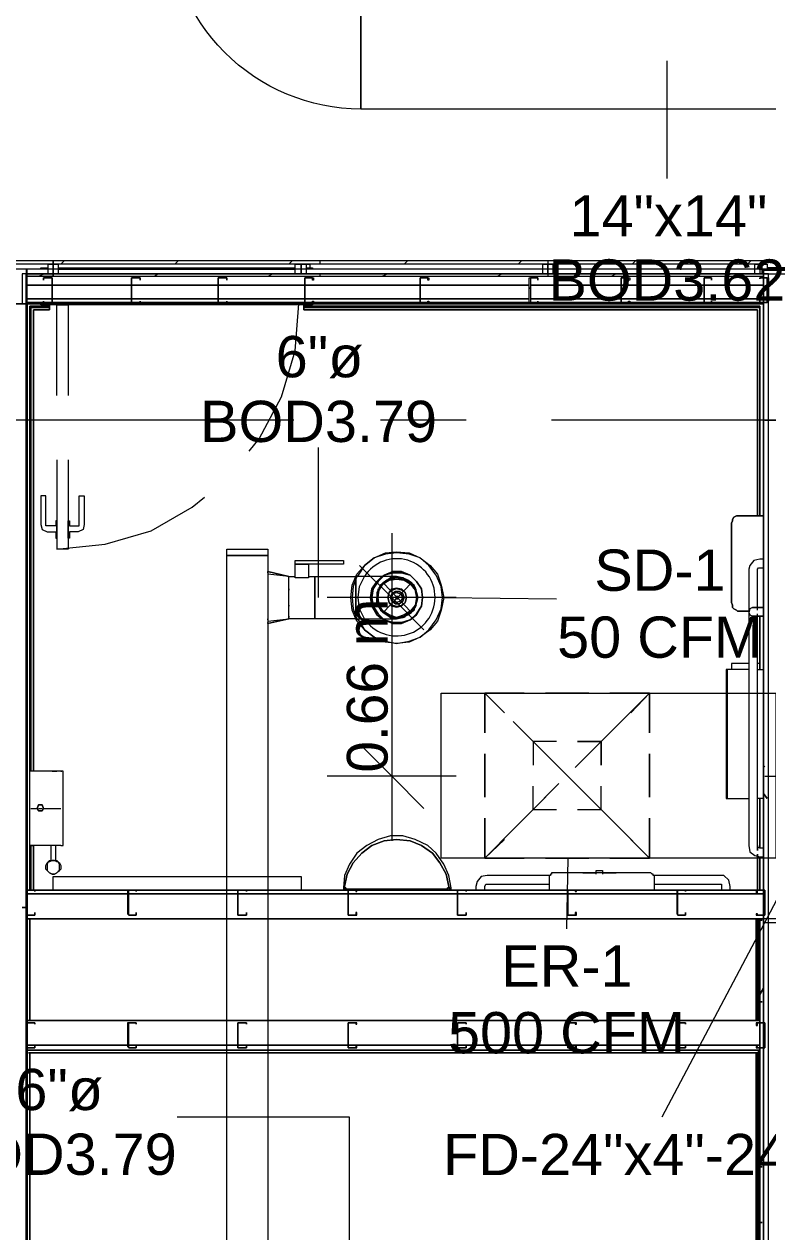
# Model space of a CAD drawing. Header units: metres. Extents: x 39 to 278, y -7 to 151.
# Drawn here: x 100.828 to 103.578, y 31.516 to 35.981 of the extents above; entities that cross this region are included whole.
import ezdxf

# ---------------------------------------------------------------- set-up
doc = ezdxf.new("R2010")
doc.units = ezdxf.units.M
doc.layers.add('HVAC - Ductos', color=5, linetype='Continuous', lineweight=50)
doc.layers.add('PDF_Geometry', color=7, linetype='Continuous', true_color=0xaaaaaa)
doc.layers.add('PDF_Solid Fills', color=7, linetype='Continuous', true_color=0xffffff)
doc.layers.add('PDF_Text', color=7, linetype='Continuous')
doc.styles.add('PDF Helvetica', font='')
doc.styles.get('PDF Helvetica').set_extended_font_data('Helvetica')

msp = doc.modelspace()

# ---------------------------------------------------------------- hatches: boundary and pattern name
at = {"layer": 'PDF_Solid Fills', "lineweight": 0, "transparency": 33554559}
h = msp.add_hatch(color=256, dxfattribs=at)
h.paths.add_polyline_path([(100.028, 35.0479), (100.028, 35.0571), (99.7622, 35.0571), (99.7622, 35.0479)])
h.paths.add_polyline_path([(100.8393, 35.0571), (100.8393, 35.0479), (100.9356, 35.0479), (100.9356, 35.0571)])

# ---------------------------------------------------------------- linework, layer by layer
at = {"layer": 'HVAC - Ductos', "lineweight": 0}
msp.add_lwpolyline([(101.3618, 36.3816), (101.7147, 36.3816, 0.401871), (102.0722, 36.0242), (102.0722, 35.6666, -0.414737)], format="xyb", close=True, dxfattribs=at)
for points in [[(102.0722, 36.0242), (104.6253, 36.0242), (104.6253, 35.6666), (102.0722, 35.6666)], [(101.7285, 34.0166), (101.5772, 34.0166), (101.5772, 34.0396), (101.7285, 34.0396)], [(101.9026, 33.9387), (102.0539, 33.9387), (102.0585, 33.9479), (102.086, 33.98), (102.1226, 34.0075), (102.1639, 34.0258), (102.2052, 34.0304), (102.2512, 34.0258), (102.2924, 34.0075), (102.3288, 33.98), (102.3565, 33.9479), (102.37, 33.9066), (102.3794, 33.8608), (102.37, 33.815), (102.3565, 33.7737), (102.3288, 33.7416), (102.2924, 33.7141), (102.2512, 33.6958), (102.2052, 33.6912), (102.1639, 33.6958), (102.1226, 33.7141), (102.086, 33.7416), (102.0585, 33.7737), (102.0539, 33.7829), (101.9026, 33.7829), (101.9026, 33.7874), (101.9026, 33.7966), (101.9026, 33.8058), (101.9026, 33.8241), (101.9026, 33.8425), (101.9026, 33.8608), (101.9026, 33.8792), (101.9026, 33.8974), (101.9026, 33.9158), (101.9026, 33.925), (101.9026, 33.9342)], [(101.5772, 27.6183), (101.5772, 34.0166), (101.7285, 34.0166), (101.7285, 27.6183)], [(102.0081, 33.9983), (102.0081, 33.9846), (101.8294, 33.9846), (101.8294, 33.9983)], [(102.1135, 33.8929), (102.1318, 33.9204), (102.1501, 33.9387), (102.1318, 33.9204), (102.1135, 33.8929), (102.1089, 33.8608), (102.1135, 33.8287), (102.1089, 33.8608)], [(102.1181, 33.8929), (102.1135, 33.8608), (102.1181, 33.8287), (102.1364, 33.8012), (102.1547, 33.7829), (102.1364, 33.8012), (102.1181, 33.8287), (102.1135, 33.8608), (102.1181, 33.8929), (102.1364, 33.9204), (102.1547, 33.9387), (102.1364, 33.9204)], [(102.141, 33.8883), (102.1547, 33.9112), (102.1776, 33.925), (102.2052, 33.9296), (102.233, 33.925), (102.2553, 33.9112), (102.2742, 33.8883), (102.2782, 33.8608), (102.2742, 33.8333), (102.2553, 33.8104), (102.233, 33.7966), (102.2052, 33.7874), (102.1776, 33.7966), (102.1547, 33.8104), (102.141, 33.8333), (102.1364, 33.8608)], [(102.3011, 33.8608), (102.2971, 33.8287), (102.2782, 33.7966), (102.2553, 33.7783), (102.2235, 33.7646), (102.1914, 33.7646), (102.1593, 33.7783), (102.1501, 33.7829), (102.1593, 33.7783), (102.1914, 33.7646), (102.2235, 33.7646), (102.2553, 33.7783), (102.2782, 33.7966), (102.2971, 33.8287), (102.3011, 33.8608), (102.2971, 33.8929), (102.2782, 33.9204), (102.2553, 33.9433), (102.2235, 33.9571), (102.1914, 33.9571), (102.1593, 33.9433), (102.1501, 33.9387), (102.1593, 33.9433), (102.1914, 33.9571), (102.2235, 33.9571), (102.2553, 33.9433), (102.2782, 33.9204), (102.2971, 33.8929)], [(102.3011, 33.8608), (102.2971, 33.8929), (102.2782, 33.9204), (102.2553, 33.9433), (102.2235, 33.9525), (102.1914, 33.9525), (102.1593, 33.9433), (102.1547, 33.9387), (102.1593, 33.9433), (102.1914, 33.9525), (102.2235, 33.9525), (102.2553, 33.9433), (102.2782, 33.9204), (102.2971, 33.8929), (102.3011, 33.8608), (102.2971, 33.8287), (102.2782, 33.8012), (102.2553, 33.7783), (102.2235, 33.7691), (102.1914, 33.7691), (102.1593, 33.7783), (102.1547, 33.7829), (102.1593, 33.7783), (102.1914, 33.7691), (102.2235, 33.7691), (102.2553, 33.7783), (102.2782, 33.8012), (102.2971, 33.8287)], [(102.26, 33.8104), (102.2742, 33.8241), (102.2782, 33.8425), (102.2829, 33.8608), (102.2782, 33.8792), (102.2742, 33.8974), (102.26, 33.9158), (102.2465, 33.925), (102.2281, 33.9342), (102.2052, 33.9387), (102.2006, 33.9342), (102.2052, 33.9387), (102.2281, 33.9342), (102.2465, 33.925), (102.26, 33.9158), (102.2742, 33.8974), (102.2782, 33.8792), (102.2829, 33.8608), (102.2782, 33.8425), (102.2742, 33.8241)], [(101.8064, 33.8883), (101.8064, 33.8929)], [(102.1318, 33.8425), (102.1318, 33.8608), (102.1364, 33.8792), (102.141, 33.8974), (102.1318, 33.8792), (102.1318, 33.8608), (102.1364, 33.8425), (102.141, 33.8241)], [(102.1776, 33.8792), (102.1731, 33.8608), (102.1776, 33.8792), (102.1868, 33.8929), (102.2052, 33.8974), (102.2235, 33.8929), (102.237, 33.8792), (102.2418, 33.8608), (102.237, 33.8792), (102.2235, 33.8883), (102.2052, 33.8929), (102.1914, 33.8883)], [(102.1868, 33.8746), (102.1822, 33.8608), (102.1868, 33.8746), (102.2006, 33.8837), (102.2143, 33.8837), (102.2281, 33.8746), (102.233, 33.8608), (102.2281, 33.8746), (102.2143, 33.8837), (102.2006, 33.8837)], [(102.237, 33.8425), (102.2418, 33.8608), (102.237, 33.8425), (102.2235, 33.8287), (102.2052, 33.8241), (102.1868, 33.8287), (102.1776, 33.8425), (102.1731, 33.8608), (102.1776, 33.8425), (102.1914, 33.8333), (102.2052, 33.8287), (102.2235, 33.8333)], [(102.2281, 33.8471), (102.233, 33.8608), (102.2281, 33.8471), (102.2143, 33.8379), (102.2006, 33.8379), (102.1868, 33.8471), (102.1822, 33.8608), (102.1868, 33.8471), (102.2006, 33.8379), (102.2143, 33.8379)], [(102.1914, 33.8746), (102.2052, 33.8792), (102.2189, 33.8746), (102.2281, 33.8608), (102.2189, 33.8471), (102.2052, 33.8425), (102.1914, 33.8471), (102.1868, 33.8608)], [(102.2052, 33.8654), (102.2006, 33.8608), (102.2052, 33.8654), (102.2098, 33.8654), (102.2143, 33.8608), (102.2098, 33.8562), (102.2052, 33.8562), (102.2006, 33.8608), (102.2052, 33.8562), (102.2098, 33.8562), (102.2098, 33.8608), (102.2098, 33.8654)], [(101.8064, 33.8287), (101.8064, 33.8333)], [(102.1318, 33.7966), (102.1135, 33.8287), (102.1318, 33.7966), (102.1501, 33.7829)], [(101.7285, 33.7691), (101.7285, 33.7646)], [(101.8064, 33.7874), (101.8064, 33.792)], [(103.6077, 32.8983), (102.37, 32.8983), (102.37, 33.5079), (103.6077, 33.5079)], [(102.9153, 33.5079), (102.7553, 33.5079)], [(103.14, 33.3612), (103.14, 33.5079)], [(102.5306, 33.2833), (102.5306, 33.1229)], [(103.14, 33.1229), (103.14, 33.2833)], [(102.7553, 32.8983), (102.9153, 32.8983)]]:
    msp.add_lwpolyline(points, close=True, dxfattribs=at)
for points in [[(103.2041, 35.8454), (103.2041, 35.41)], [(103.5665, 34.5162), (103.8047, 34.5162), (104.0429, 34.5162)], [(101.9164, 33.8608), (101.9164, 34.4154)], [(102.1868, 34.0992), (102.1868, 32.9624)], [(102.0585, 33.7829), (102.0631, 33.7783), (102.086, 33.7416), (102.1226, 33.7141), (102.1639, 33.7004), (102.2052, 33.6912), (102.2512, 33.7004), (102.2924, 33.7141), (102.3241, 33.7416), (102.3518, 33.7783), (102.37, 33.8196), (102.3747, 33.8608), (102.37, 33.902), (102.3518, 33.9433), (102.3241, 33.98), (102.2924, 34.0075), (102.2512, 34.0212), (102.2052, 34.0258), (102.1639, 34.0212), (102.1226, 34.0075), (102.086, 33.98), (102.0631, 33.9433), (102.0585, 33.9387)], [(101.8064, 33.9387), (101.7285, 33.9571), (101.7285, 33.9525), (101.7285, 33.9571), (101.8064, 33.9387), (101.8294, 33.9387), (101.8294, 33.9846), (101.8339, 33.9846), (101.8431, 33.9846), (101.8476, 33.9846), (101.8522, 33.9846), (101.8614, 33.9846), (101.866, 33.9846), (101.8705, 33.9846), (101.8751, 33.9846), (101.8797, 33.9846), (101.8797, 33.9387), (101.9026, 33.9387), (101.9026, 33.9342), (101.9026, 33.925), (101.9026, 33.9158), (101.9026, 33.8974), (101.9026, 33.8792), (101.9026, 33.8608), (101.9026, 33.8425), (101.9026, 33.8241), (101.9026, 33.8058), (101.9026, 33.7966), (101.9026, 33.7874), (101.9026, 33.7829), (101.8064, 33.7829), (101.8064, 33.7874), (101.8064, 33.792), (101.8064, 33.7966), (101.8064, 33.8058), (101.8064, 33.8241), (101.8064, 33.8425), (101.8064, 33.8608), (101.8064, 33.8792), (101.8064, 33.8974), (101.8064, 33.9158), (101.8064, 33.925), (101.8064, 33.9296), (101.8064, 33.9342), (101.8064, 33.9387), (101.7285, 33.9479), (101.7285, 33.9433), (101.7285, 33.9342), (101.7285, 33.9158), (101.7285, 33.9066), (101.7285, 33.902), (101.7285, 33.8929), (101.7285, 33.8792)], [(102.3059, 33.7416), (102.1868, 33.8608), (102.0676, 33.98)], [(101.8797, 33.9387), (101.8797, 33.9342), (101.8751, 33.9342), (101.866, 33.9342), (101.8568, 33.9342), (101.8476, 33.9342), (101.8431, 33.9342), (101.8339, 33.9342), (101.8294, 33.9342), (101.8294, 33.9387)], [(102.0539, 33.7829), (102.0402, 33.815), (102.0356, 33.8608), (102.0402, 33.9066), (102.0539, 33.9387)], [(102.0585, 33.9387), (102.0447, 33.902), (102.0402, 33.8608), (102.0447, 33.8196), (102.0585, 33.7829)], [(102.2052, 33.9387), (102.2006, 33.9387), (102.1822, 33.9387), (102.1501, 33.9387), (102.1135, 33.9387), (102.0722, 33.9387), (102.0539, 33.9387), (102.0539, 33.9342), (102.0539, 33.925), (102.0539, 33.9158), (102.0539, 33.8974), (102.0539, 33.8792), (102.0539, 33.8608), (102.0539, 33.8425), (102.0539, 33.8241), (102.0539, 33.8058), (102.0539, 33.7966), (102.0539, 33.7874), (102.0539, 33.7829), (102.0952, 33.7829), (102.1364, 33.7829), (102.1685, 33.7829), (102.1914, 33.7829), (102.2052, 33.7829), (102.2006, 33.7874), (102.2052, 33.7829), (102.2281, 33.7874), (102.2465, 33.7966), (102.26, 33.8058), (102.2465, 33.7966), (102.2281, 33.7874), (102.2052, 33.7829)], [(102.0539, 33.7829), (102.0539, 33.7874), (102.0539, 33.7966), (102.0539, 33.8058), (102.0539, 33.8241), (102.0539, 33.8425), (102.0539, 33.8608), (102.0539, 33.8792), (102.0539, 33.8974), (102.0539, 33.9158), (102.0539, 33.925), (102.0539, 33.9342), (102.0539, 33.9387)], [(102.086, 33.7829), (102.0676, 33.8196), (102.0631, 33.8608), (102.0676, 33.902), (102.086, 33.9387)], [(102.2006, 33.9342), (102.1868, 33.9342), (102.1685, 33.925), (102.1868, 33.9296), (102.2052, 33.9342), (102.2235, 33.9296), (102.2418, 33.925), (102.26, 33.9112), (102.2694, 33.8974), (102.2782, 33.8792), (102.2782, 33.8608), (102.2782, 33.8425), (102.2694, 33.8241), (102.26, 33.8104)], [(102.1731, 33.9296), (102.1776, 33.9296), (102.1822, 33.9296), (102.2052, 33.9342), (102.233, 33.9296)], [(102.233, 33.9296), (102.237, 33.9296)], [(102.1364, 33.8287), (102.1364, 33.8333), (102.1318, 33.8608), (102.1364, 33.8837)], [(102.1364, 33.8883), (102.1364, 33.8929)], [(102.1364, 33.8883), (102.1364, 33.8883)], [(102.141, 33.8929), (102.1547, 33.9112), (102.1685, 33.925), (102.1547, 33.9158)], [(102.1547, 33.9112), (102.141, 33.8974), (102.1547, 33.9158), (102.1776, 33.925)], [(102.237, 33.925), (102.26, 33.9112), (102.2742, 33.8929)], [(102.2742, 33.8929), (102.2782, 33.8883)], [(102.2742, 33.8837), (102.2782, 33.8608), (102.2742, 33.8333)], [(101.7285, 33.8792), (101.7285, 33.8792)], [(101.7285, 33.8746), (101.7285, 33.87), (101.7285, 33.8471)], [(101.7285, 33.8425), (101.7285, 33.8379), (101.7285, 33.8287), (101.7285, 33.8196), (101.7285, 33.815), (101.7285, 33.8012)], [(102.4253, 33.8608), (102.1868, 33.8608), (101.9485, 33.8608)], [(102.3794, 33.8608), (102.7965, 33.8562)], [(101.7285, 33.8058), (101.7285, 33.7874), (101.7285, 33.7783), (101.7285, 33.7737), (101.8064, 33.7829)], [(102.1364, 33.8333), (102.1364, 33.8333)], [(102.1547, 33.8058), (102.141, 33.8241), (102.1547, 33.8104), (102.141, 33.8287)], [(102.1776, 33.792), (102.1547, 33.8058), (102.1685, 33.7966), (102.1547, 33.8104)], [(102.26, 33.8058), (102.26, 33.8104), (102.2418, 33.7966), (102.2235, 33.7874), (102.2052, 33.7874), (102.1868, 33.7874), (102.1685, 33.7966), (102.1868, 33.7874), (102.2006, 33.7874)], [(102.2742, 33.8287), (102.26, 33.8104), (102.237, 33.792)], [(102.2782, 33.8333), (102.2742, 33.8287)], [(101.7285, 33.7646), (101.8064, 33.7829), (101.7285, 33.7646)], [(101.7285, 33.7783), (101.7285, 33.7829)], [(102.1822, 33.7874), (102.1776, 33.792), (102.1731, 33.792)], [(102.233, 33.792), (102.2052, 33.7874), (102.1822, 33.792)], [(102.2052, 33.7829), (102.2052, 33.7829)], [(102.237, 33.792), (102.233, 33.7874)], [(102.6042, 33.4346), (102.5306, 33.5079), (102.5306, 33.3612), (102.5306, 33.5079), (102.677, 33.5079), (102.5306, 33.5079)], [(103.0712, 33.4346), (103.14, 33.5079), (102.9935, 33.5079), (103.14, 33.5079), (103.03, 33.3979)], [(102.6359, 33.4025), (102.7094, 33.3291), (102.7094, 33.242)], [(103.0347, 33.4025), (102.9612, 33.3291), (102.9612, 33.242)], [(102.3059, 33.0816), (102.1868, 33.2008), (102.0676, 33.32)], [(102.7965, 33.3291), (102.7094, 33.3291)], [(102.9753, 33.3428), (102.8653, 33.2329)], [(102.9612, 33.3291), (102.8741, 33.3291)], [(102.4253, 33.2008), (102.1868, 33.2008), (101.9485, 33.2008)], [(102.8053, 33.1733), (102.6953, 33.0633)], [(102.8377, 33.2008), (102.9612, 33.077), (103.0347, 33.0037)], [(103.5665, 33.2008), (103.8047, 33.2008), (104.0429, 33.2008)], [(102.6359, 33.0037), (102.7094, 33.077), (102.7094, 33.1641)], [(102.8741, 33.077), (102.9612, 33.077), (102.9612, 33.1641)], [(102.6406, 33.0083), (102.5306, 32.8983), (102.5306, 33.045), (102.5306, 32.8983), (102.677, 32.8983), (102.5306, 32.8983), (102.6042, 32.967)], [(102.7094, 33.077), (102.7965, 33.077)], [(103.0165, 33.0221), (103.14, 32.8983), (102.9935, 32.8983), (103.14, 32.8983), (103.14, 33.045), (103.14, 32.8983), (103.0712, 32.967)], [(102.8377, 32.8983), (102.8329, 32.637)], [(103.69, 32.8937), (103.1859, 31.9404)], [(102.031, 31.2116), (102.031, 31.9404), (101.3939, 31.9404)]]:
    msp.add_lwpolyline(points, dxfattribs=at)
msp.add_lwpolyline([(102.086, 33.7829, 0.740795), (102.347, 33.8608, 0.758764), (102.086, 33.9387)], format="xyb", dxfattribs=at)
at = {"layer": 'PDF_Geometry', "lineweight": 0}
for points in [[(97.5255, 35.0938), (97.5255, 35.1075), (98.5614, 35.1075), (99.4093, 35.1075), (99.4093, 35.0938), (99.4093, 35.1075), (99.7622, 35.1075), (100.9356, 35.1075), (100.9356, 35.0938), (99.7622, 35.0938), (99.4093, 35.0938), (98.5614, 35.0938), (97.5255, 35.0938), (97.5255, 35.1075), (98.5614, 35.1075), (99.4093, 35.1075), (99.7622, 35.1075), (100.9356, 35.1075), (101.921, 35.1075), (102.7641, 35.1075), (103.5618, 35.1075), (103.5618, 35.0938)], [(100.9172, 35.0754), (100.8897, 35.0754), (100.8897, 35.08), (100.9172, 35.08), (100.9172, 35.0938), (99.7806, 35.0938), (99.7622, 35.0938), (99.7622, 35.0571), (99.7806, 35.0571), (99.7806, 35.0938)], [(103.5618, 34.9517), (100.8393, 34.9517), (103.5618, 34.9517), (103.5618, 34.9654), (103.3418, 34.9654), (103.0347, 34.9654), (102.7, 34.9654), (103.0347, 34.9654), (103.3418, 34.9654), (103.5618, 34.9654), (103.5618, 35.0158), (103.3418, 35.0158), (103.0347, 35.0158), (102.7, 35.0158), (103.0347, 35.0158), (103.3418, 35.0158), (103.5618, 35.0158), (103.5618, 35.0433), (103.5618, 35.0571), (103.557, 35.0571), (103.557, 35.0938), (103.5753, 35.0938), (103.5753, 35.0754)], [(101.8476, 35.1075), (101.921, 35.1075), (102.7641, 35.1075), (103.5618, 35.1075), (103.5618, 35.0938), (102.7641, 35.0938), (101.921, 35.0938), (100.9356, 35.0938), (100.9356, 35.1075)], [(100.9768, 35.1075), (100.963, 35.0938)], [(101.3985, 35.1075), (101.3848, 35.0938)], [(101.8202, 35.1075), (101.8064, 35.0938)], [(102.7459, 35.0938), (101.921, 35.0938), (101.8705, 35.0938), (101.8705, 35.0571), (101.8522, 35.0571), (101.8522, 35.0938), (101.8705, 35.0938), (101.8843, 35.0938), (101.8843, 35.08)], [(101.921, 35.1075), (101.921, 35.0938)], [(102.2465, 35.1075), (102.233, 35.0938)], [(102.6683, 35.1075), (102.6541, 35.0938)], [(102.7641, 35.1075), (102.7641, 35.0938)], [(103.5301, 35.0938), (102.783, 35.0938)], [(103.09, 35.1075), (103.0759, 35.0938)], [(103.5159, 35.1075), (103.5024, 35.0938)], [(103.557, 35.0938), (103.5483, 35.0938)], [(100.711, 34.9471), (100.8393, 34.9471), (100.8897, 34.9471), (100.8393, 34.9471), (100.8393, 32.8204), (100.8393, 34.9471), (100.8393, 32.7791), (100.8393, 32.715), (100.8393, 32.7791), (100.8393, 34.9471), (103.5618, 34.9471), (103.5618, 34.9517), (103.5618, 35.0433), (103.5618, 35.0754), (100.8393, 35.0754), (100.028, 35.0754)], [(100.8393, 34.9471), (100.8393, 35.0754), (100.8348, 35.0754), (100.8348, 34.9471), (100.8393, 34.9471), (100.8393, 35.0754), (100.7202, 35.0754)], [(103.5618, 32.66), (103.5618, 32.6874), (103.5618, 32.7791), (103.5618, 34.8554), (103.5618, 34.9517), (103.5618, 35.0433), (103.5618, 35.0571), (100.8393, 35.0571), (103.5618, 35.0571), (103.5618, 35.0754), (100.8393, 35.0754)], [(100.8393, 35.0571), (100.9356, 35.0571), (100.9356, 35.0479), (100.8393, 35.0479)], [(100.9035, 35.0571), (100.8806, 35.0479)], [(103.5618, 35.0479), (102.7641, 35.0479), (101.921, 35.0479), (100.9356, 35.0479), (100.9356, 35.0571), (101.921, 35.0571), (102.7641, 35.0571), (103.5618, 35.0571)], [(100.9539, 35.08), (101.8294, 35.08)], [(100.9539, 35.0754), (101.8294, 35.0754)], [(101.3251, 35.0571), (101.3068, 35.0479)], [(101.7468, 35.0571), (101.7285, 35.0479)], [(101.8705, 35.08), (101.8935, 35.08), (101.8935, 35.0754), (101.8705, 35.0754)], [(101.921, 35.0571), (101.921, 35.0479)], [(102.1731, 35.0571), (102.1501, 35.0479)], [(102.5947, 35.0571), (102.5765, 35.0479)], [(102.7641, 35.0571), (102.7641, 35.0479)], [(103.0165, 35.0571), (102.9983, 35.0479)], [(103.443, 35.0571), (103.4201, 35.0479)], [(103.5483, 35.0754), (103.557, 35.0754)], [(103.5483, 35.0754), (103.557, 35.0754)], [(104.9277, 35.0708), (104.7765, 35.0708), (103.5618, 35.0708), (103.5618, 35.0754), (103.5618, 35.0708), (103.5618, 35.0571), (103.5618, 35.0433), (103.5618, 34.9517), (103.5618, 34.8554)], [(103.5618, 35.0708), (103.5618, 35.0708)], [(103.5618, 35.0571), (103.5618, 35.0571)], [(106.0826, 35.0754), (104.7353, 35.0754), (103.5753, 35.0754), (104.7353, 35.0754), (104.7353, 35.08), (103.5753, 35.08), (104.7353, 35.08), (106.0826, 35.08)], [(101.2564, 35.0342), (101.2564, 35.0342)], [(101.5772, 35.0342), (101.5772, 35.0342)], [(101.866, 35.0433), (101.866, 35.0433)], [(101.866, 35.0433), (101.866, 35.0433)], [(102.2924, 35.0433), (102.2924, 35.0433)], [(102.2924, 35.0433), (102.2924, 35.0433)], [(102.7, 35.0433), (102.7, 35.0433)], [(102.7277, 35.0342), (102.7277, 35.0342)], [(103.0347, 35.0433), (103.0347, 35.0433)], [(103.0347, 35.0433), (103.0347, 35.0433)], [(103.3418, 35.0433), (103.3418, 35.0433)], [(103.3418, 35.0433), (103.3418, 35.0433)], [(103.3694, 35.0342), (103.3694, 35.0342)], [(103.5483, 35.0388), (103.5483, 35.0388)], [(103.5753, 35.0433), (103.5753, 35.0433)], [(101.2564, 34.9562), (101.2564, 34.9562)], [(101.5772, 34.9562), (101.5772, 34.9562)], [(102.7277, 34.9562), (102.7277, 34.9562)], [(103.3694, 34.9562), (103.3694, 34.9562)], [(103.5483, 34.9608), (103.5483, 34.9608)], [(103.5618, 34.9471), (101.8935, 34.9471), (103.5618, 34.9471), (100.8393, 34.9471), (100.028, 34.9471)], [(100.8348, 34.9471), (100.8348, 32.715), (100.821, 32.715)], [(100.821, 32.715), (100.8348, 32.715), (100.8348, 34.9471), (100.821, 34.9471)], [(100.963, 33.2191), (100.8485, 33.2191), (100.8485, 34.9379), (100.8485, 33.2191), (100.8485, 34.9333), (100.9218, 34.9333), (100.8485, 34.9333), (100.9218, 34.9333), (100.8485, 34.9333), (100.8485, 33.2191), (100.8485, 34.9379), (100.9218, 34.9379), (100.9218, 34.9425), (100.9218, 34.9379), (100.9218, 34.9333), (100.9218, 34.9288), (100.9218, 34.9242), (100.9218, 34.9288), (100.9218, 34.9333), (100.9218, 34.9379), (100.9218, 34.9425), (100.9218, 34.9379), (100.8485, 34.9379), (100.9218, 34.9379), (100.9218, 34.9333), (100.9218, 34.9288), (100.9218, 34.9333), (100.9218, 34.9379), (100.8485, 34.9379), (100.8485, 33.2191)], [(100.8485, 34.9379), (100.9218, 34.9379)], [(100.9218, 34.9379), (100.8485, 34.9379)], [(100.853, 34.9379), (100.9218, 34.9379)], [(100.853, 34.9379), (100.9218, 34.9379)], [(100.9493, 34.6079), (100.9493, 34.9425), (100.9906, 34.9425), (100.9906, 34.6079)], [(101.2243, 34.9517), (101.2243, 34.9517)], [(101.2243, 34.9517), (101.2243, 34.9517)], [(101.5452, 34.9517), (101.5452, 34.9517)], [(101.5452, 34.9517), (101.5452, 34.9517)], [(101.6598, 34.4017), (101.6964, 34.4474), (101.7789, 34.6033), (101.8294, 34.7729), (101.8431, 34.9471)], [(101.8614, 34.9333), (103.5483, 34.9333)], [(101.8614, 34.9333), (103.5483, 34.9333)], [(103.5483, 34.9379), (103.5483, 34.1633)], [(103.5483, 34.9379), (103.5483, 34.1633)], [(103.5483, 34.9379), (103.5483, 34.1633)], [(103.5483, 34.9379), (103.5483, 34.1633)], [(103.5483, 34.9379), (103.5483, 34.1633)], [(103.5483, 34.9379), (103.5483, 34.1633)], [(103.5483, 34.1633), (103.5483, 34.9379)], [(103.5483, 34.1633), (103.5483, 34.9379)], [(103.5483, 34.9333), (103.5483, 34.1633)], [(103.5483, 34.9333), (103.5483, 34.1633)], [(103.5483, 34.9333), (103.5483, 34.1633)], [(103.5483, 34.9333), (103.5483, 34.1633)], [(101.8248, 34.5162), (100.5552, 34.5162)], [(102.4618, 34.5162), (102.1455, 34.5162)], [(104.0477, 34.5162), (102.7783, 34.5162)], [(100.9493, 34.3696), (100.9493, 34.0396), (101.128, 34.0579), (101.2976, 34.1083), (101.4489, 34.1954), (101.4947, 34.2321)], [(100.9906, 34.3696), (100.9906, 34.0396), (100.9493, 34.0396)], [(103.5618, 34.1633), (103.4747, 34.1633), (103.4653, 34.1633), (103.4612, 34.1633), (103.4518, 34.1587), (103.447, 34.1496), (103.447, 34.145), (103.443, 34.1358), (103.443, 33.8425), (103.447, 33.8333), (103.447, 33.8241), (103.4518, 33.8196), (103.4612, 33.815), (103.4653, 33.8104), (103.4747, 33.8104), (103.5071, 33.8104)], [(103.5618, 34.0029), (103.5483, 34.0029), (103.5253, 33.9983), (103.5112, 33.98), (103.5071, 33.9662), (103.5071, 32.9441), (103.5112, 32.9212), (103.5301, 32.9075), (103.5483, 32.9029), (103.5618, 32.9029)], [(103.5388, 33.815), (103.5388, 33.8196), (103.5388, 33.9662), (103.5435, 33.9708), (103.5483, 33.9708), (103.5618, 33.9708)], [(103.5206, 33.8241), (103.5301, 33.8241), (103.5483, 33.8241), (103.5618, 33.8241), (103.5483, 33.8241), (103.5435, 33.8241), (103.5301, 33.8241), (103.5206, 33.8241), (103.5112, 33.8196), (103.5071, 33.8058), (103.5112, 33.7966), (103.5206, 33.792), (103.5301, 33.792), (103.5483, 33.792), (103.5618, 33.792), (103.5483, 33.792), (103.5435, 33.792), (103.5301, 33.792), (103.5206, 33.792)], [(103.5618, 32.935), (103.5618, 33.1183), (103.5618, 32.935), (103.5483, 32.935), (103.5483, 33.1183), (103.5483, 32.935), (103.5483, 33.1183), (103.5483, 32.935), (103.5483, 33.1183), (103.5483, 32.935), (103.5483, 33.1183), (103.5483, 32.935), (103.5483, 33.1183), (103.5483, 32.935), (103.5483, 33.1183), (103.5483, 32.935), (103.5483, 33.1183), (103.5483, 32.935), (103.5388, 32.9396), (103.5388, 32.9441), (103.5388, 33.7966), (103.5388, 33.8012)], [(103.5483, 33.792), (103.5483, 33.6178)], [(103.5483, 33.792), (103.5483, 33.6178)], [(103.5483, 33.792), (103.5483, 33.6178)], [(103.5483, 33.792), (103.5483, 33.6178)], [(103.5483, 33.792), (103.5483, 33.6178)], [(103.5483, 33.792), (103.5483, 33.6178)], [(103.5483, 33.792), (103.5483, 33.6178)], [(103.5483, 33.792), (103.5483, 33.6178)], [(103.5483, 33.595), (103.5483, 33.792)], [(103.5483, 33.595), (103.5483, 33.792)], [(103.5071, 33.6178), (103.443, 33.6178), (103.443, 33.595)], [(103.5483, 33.6178), (103.5388, 33.6178)], [(103.5071, 33.595), (103.4929, 33.595), (103.47, 33.595), (103.4518, 33.595), (103.4383, 33.595), (103.4288, 33.595), (103.4241, 33.595), (103.4241, 33.1183), (103.4288, 33.1183), (103.4383, 33.1183), (103.4518, 33.1183), (103.47, 33.1183), (103.4929, 33.1183), (103.5071, 33.1183)], [(103.4288, 33.1183), (103.4288, 33.595)], [(103.5388, 33.595), (103.5618, 33.595)], [(100.8485, 32.9441), (100.8485, 33.2191)], [(100.8485, 32.9441), (100.8485, 33.2191)], [(100.8622, 33.2191), (100.8576, 33.2191), (100.853, 33.2191)], [(100.931, 33.2191), (100.9402, 33.2191), (100.9493, 33.2191)], [(100.963, 32.9441), (100.9676, 32.9441), (100.9722, 32.9441), (100.9722, 33.2191), (100.9676, 33.2191), (100.963, 33.2191), (100.9676, 33.2191)], [(100.853, 33.0816), (100.8576, 33.0816), (100.876, 33.0816)], [(100.853, 33.0816), (100.853, 33.0816)], [(100.8806, 33.0816), (100.8943, 33.0816)], [(100.8989, 33.0816), (100.9402, 33.0816), (100.963, 33.0816)], [(103.5618, 33.1183), (103.5388, 33.1183)], [(100.8485, 32.7791), (100.8485, 32.9441)], [(100.8485, 32.7791), (100.8485, 32.9441)], [(100.8485, 32.9441), (100.8485, 32.7791)], [(100.8485, 32.9441), (100.8485, 32.7791)], [(100.963, 32.9441), (100.8485, 32.9441)], [(100.853, 32.7791), (100.853, 32.9441)], [(100.853, 32.7791), (100.853, 32.9441)], [(100.853, 32.9441), (100.8576, 32.9441), (100.8622, 32.9441)], [(100.9264, 32.9441), (100.9264, 32.8891), (100.931, 32.8891), (100.9356, 32.8891), (100.9402, 32.8891), (100.9447, 32.8891), (100.9447, 32.9441)], [(100.9264, 32.9441), (100.9264, 32.9441)], [(100.9493, 32.9441), (100.9402, 32.9441), (100.931, 32.9441)], [(100.963, 32.9441), (100.9676, 32.9441)], [(103.5483, 32.9029), (103.5483, 32.7791)], [(103.5483, 32.9029), (103.5483, 32.7791)], [(103.5483, 32.9029), (103.5483, 32.7791)], [(103.5483, 32.9029), (103.5483, 32.7791)], [(103.5483, 32.9029), (103.5483, 32.7791)], [(103.5483, 32.9029), (103.5483, 32.7791)], [(103.5483, 32.9029), (103.5483, 32.7791)], [(103.5483, 32.9029), (103.5483, 32.7791)], [(103.5483, 32.7791), (103.5483, 32.9029)], [(103.5483, 32.7791), (103.5483, 32.9029)], [(100.963, 32.8296), (101.8248, 32.8296)], [(102.7735, 32.8341), (102.54, 32.8341), (102.5171, 32.8296), (102.5029, 32.8112), (102.4982, 32.7928), (102.4982, 32.7791)], [(103.1582, 32.7791), (103.1582, 32.8296), (103.1582, 32.8341), (103.1542, 32.8341), (103.1542, 32.8387), (103.1494, 32.8387), (103.1447, 32.8433), (102.7783, 32.8433), (102.7783, 32.8387), (102.7735, 32.8387), (102.7735, 32.8341), (102.7688, 32.8341), (102.7688, 32.8296), (102.7688, 32.7791)], [(102.893, 32.8433), (102.7783, 32.8433)], [(102.893, 32.8433), (102.893, 32.8433)], [(102.9429, 32.8387), (102.9429, 32.8525), (102.9659, 32.8525), (102.9659, 32.8387)], [(102.9659, 32.8433), (103.0165, 32.8433), (102.9659, 32.8433)], [(103.0165, 32.8433), (103.0165, 32.8433)], [(103.1447, 32.8433), (103.0165, 32.8433)], [(103.4383, 32.7791), (103.4383, 32.7928), (103.4335, 32.8158), (103.4153, 32.8341), (103.4012, 32.8341), (103.1542, 32.8341)], [(100.8622, 32.7791), (100.8622, 32.7791)], [(100.8622, 32.7791), (100.8622, 32.7791)], [(101.0868, 32.7791), (101.6826, 32.7791)], [(101.6185, 32.7791), (101.6185, 32.7791)], [(101.6185, 32.7791), (101.6185, 32.7791)], [(101.6506, 32.7746), (101.6506, 32.7746)], [(102.0172, 32.7883), (102.0126, 32.7883), (102.0126, 32.7928), (102.0081, 32.7883), (102.0126, 32.7837), (102.0172, 32.7837)], [(102.3976, 32.7837), (102.4024, 32.7837), (102.4024, 32.7883), (102.3976, 32.7928), (102.3976, 32.7883), (102.3929, 32.7883)], [(102.5306, 32.7791), (102.5306, 32.7928), (102.5353, 32.802), (102.54, 32.802), (102.7688, 32.802)], [(103.1582, 32.802), (103.4012, 32.802), (103.4059, 32.802), (103.4059, 32.7928), (103.4059, 32.7791)], [(103.5483, 30.2216), (101.9072, 30.2216), (101.9072, 30.217), (103.5483, 30.217), (100.8393, 30.217), (100.8393, 30.2079), (100.8393, 32.6874), (100.8393, 32.715), (100.8393, 32.6874), (100.8393, 30.2079)], [(101.6506, 32.6966), (101.6506, 32.6966)], [(100.8393, 32.6737), (100.8393, 32.2979)], [(100.8393, 32.2979), (100.8393, 32.6737)], [(103.5483, 32.6737), (103.5483, 32.33), (103.5483, 32.6737), (103.5483, 32.2979), (100.8393, 32.2979)], [(103.5483, 32.2979), (103.5483, 32.6737), (103.5435, 32.6737), (103.5388, 32.6737), (103.5341, 32.6737), (103.5341, 32.2979), (103.5341, 32.6737), (103.5388, 32.6737), (103.5435, 32.6737), (103.5483, 32.6737), (103.5483, 32.2887), (103.5483, 32.1971), (103.5483, 30.0887), (103.5483, 27.6365), (106.0826, 27.6365), (103.5483, 27.6365), (103.5483, 30.0933)], [(103.5618, 27.6365), (103.5618, 32.1971), (103.5618, 32.2887), (103.5618, 32.6737), (103.5483, 32.6737), (103.5483, 32.2887), (103.5483, 32.1971), (103.5483, 30.0887), (103.5483, 32.1971), (103.5483, 32.2887), (103.5483, 32.6737), (103.5483, 32.2887), (103.5483, 32.1971), (103.5483, 30.2033)], [(106.0827, 27.852), (103.7636, 27.852), (103.7636, 32.6737), (103.5483, 32.6737), (103.5483, 32.2887), (103.5483, 32.1971), (103.5483, 30.2033)], [(103.5618, 32.6737), (103.5618, 32.2887), (103.5618, 32.1971), (103.5618, 27.6687), (103.5618, 27.6503), (103.58, 27.6503), (103.6029, 27.6503), (103.6029, 27.6365), (103.6029, 25.0836), (103.6029, 24.9003), (103.6029, 24.882), (106.083, 24.882)], [(103.5483, 30.217), (103.5483, 32.1879), (100.8393, 32.1879), (103.5435, 32.1879), (100.8393, 32.1879), (103.5483, 32.1879), (100.8393, 32.1879), (100.8393, 32.2979), (103.5483, 32.2979), (103.5483, 32.2887), (103.5483, 32.1971), (103.5483, 32.1879), (100.8393, 32.1879), (100.8393, 30.217), (100.8393, 32.1879), (100.8393, 30.217), (100.8393, 32.1879), (100.8393, 30.217), (100.8393, 32.1879), (100.8393, 30.217), (100.8393, 32.1879)], [(101.6185, 32.2887), (101.6185, 32.2887)], [(101.6185, 32.2887), (101.6185, 32.2887)], [(101.6506, 32.2841), (101.6506, 32.2841)], [(103.5483, 32.1879), (100.8393, 32.1879), (103.5483, 32.1879)], [(103.5483, 32.1879), (100.8393, 32.1879), (103.5483, 32.1879)], [(100.8393, 32.1879), (103.5483, 32.1879), (100.8393, 32.1879)], [(101.6506, 32.2062), (101.6506, 32.2062)], [(103.5483, 32.1879), (103.5483, 30.217), (103.5483, 32.165), (103.5483, 30.217)]]:
    msp.add_lwpolyline(points, dxfattribs=at)
for points in [[(100.9356, 35.0571), (100.9172, 35.0571), (100.9172, 35.0938), (100.9356, 35.0938)], [(100.9539, 35.0571), (100.9356, 35.0571), (100.9356, 35.0938), (100.9539, 35.0938)], [(101.8522, 35.0571), (101.8294, 35.0571), (101.8294, 35.0938), (101.8522, 35.0938)], [(102.7641, 35.0571), (102.7459, 35.0571), (102.7459, 35.0938), (102.7641, 35.0938)], [(102.783, 35.0571), (102.7641, 35.0571), (102.7641, 35.0938), (102.783, 35.0938)], [(103.5483, 35.0571), (103.5301, 35.0571), (103.5301, 35.0938), (103.5483, 35.0938)], [(100.8348, 35.0571), (100.821, 35.0571), (100.821, 34.9471), (100.8348, 34.9471)], [(103.557, 35.0754), (103.553, 35.0754), (103.5483, 35.0754), (103.553, 35.0754)], [(103.557, 35.0754), (103.5483, 35.0754)], [(103.557, 35.0754), (103.553, 35.0754)], [(103.7771, 32.66), (103.7771, 34.8554), (104.7353, 34.8554), (104.7765, 34.8554), (104.7995, 34.8554), (104.9277, 34.8554), (104.9277, 35.0754), (104.7765, 35.0754), (103.5618, 35.0754), (103.5618, 35.0433), (103.5618, 34.9517), (103.5618, 34.8554), (103.5618, 32.7791), (103.5618, 32.6874), (103.5618, 32.66)], [(103.5618, 35.0754), (103.5618, 35.0708), (104.7765, 35.0708), (104.7765, 35.0754)], [(103.5618, 32.66), (103.5618, 32.6874), (103.5618, 32.7791), (103.5618, 34.9517), (103.5618, 35.0433), (103.5618, 35.0708), (103.5618, 35.0433), (103.5618, 34.9517), (103.5618, 32.7791), (103.5618, 32.6874)], [(104.7765, 35.0571), (104.7765, 35.0708), (103.5618, 35.0708), (103.5618, 35.0571)], [(103.5618, 32.66), (103.58, 32.66), (103.58, 35.0571), (103.5618, 35.0571), (103.5618, 35.0433), (103.5618, 34.9517), (103.5618, 32.7791), (103.5618, 32.6874)], [(102.6953, 35.0158), (102.2924, 35.0158), (101.866, 35.0158), (101.5452, 35.0158), (101.2243, 35.0158), (100.931, 35.0158), (100.8393, 35.0158), (100.931, 35.0158), (101.2243, 35.0158), (101.5452, 35.0158), (101.866, 35.0158), (102.2924, 35.0158)], [(100.8989, 34.9517), (100.9264, 34.9517), (100.931, 34.9517), (100.931, 34.9562), (100.931, 35.0433), (100.9264, 35.0433), (100.8989, 35.0433), (100.8989, 35.0342), (100.8989, 35.0433), (100.9264, 35.0433), (100.931, 35.0433), (100.931, 34.9562), (100.931, 34.9517), (100.9264, 34.9517), (100.8989, 34.9517), (100.8989, 34.9562)], [(101.2243, 34.9517), (101.2243, 35.0388), (101.2243, 35.0433), (101.2564, 35.0433), (101.2564, 35.0342), (101.2564, 35.0433), (101.2243, 35.0433), (101.2243, 35.0388), (101.2243, 34.9517), (101.2564, 34.9517)], [(101.5452, 34.9517), (101.5452, 35.0388), (101.5452, 35.0433), (101.5772, 35.0433), (101.5772, 35.0342), (101.5772, 35.0433), (101.5452, 35.0433), (101.5452, 35.0388), (101.5452, 34.9517), (101.5772, 34.9517)], [(101.866, 34.9517), (101.866, 34.9562), (101.866, 35.0433), (101.8981, 35.0433), (101.8981, 35.0342), (101.8935, 35.0342), (101.8935, 35.0433), (101.866, 35.0433), (101.866, 34.9562), (101.866, 34.9517), (101.8935, 34.9517), (101.8935, 34.9562), (101.8981, 34.9562), (101.8981, 34.9517)], [(102.2924, 34.9517), (102.2924, 34.9562), (102.2924, 35.0433), (102.3241, 35.0433), (102.3241, 35.0342), (102.32, 35.0342), (102.32, 35.0433), (102.2924, 35.0433), (102.2924, 34.9562), (102.2924, 34.9517), (102.32, 34.9517), (102.32, 34.9562), (102.3241, 34.9562), (102.3241, 34.9517)], [(102.7, 34.9517), (102.6953, 34.9517), (102.6953, 34.9562), (102.6953, 35.0433), (102.7, 35.0433), (102.7277, 35.0433), (102.7277, 35.0342), (102.7277, 35.0433), (102.7, 35.0433), (102.7, 34.9562), (102.7, 34.9517), (102.7277, 34.9517)], [(103.0347, 34.9517), (103.0347, 34.9562), (103.0347, 35.0433), (103.0671, 35.0433), (103.0671, 35.0342), (103.0624, 35.0342), (103.0624, 35.0433), (103.0347, 35.0433), (103.0347, 34.9562), (103.0347, 34.9517), (103.0624, 34.9517), (103.0624, 34.9562), (103.0671, 34.9562), (103.0671, 34.9517)], [(103.3418, 34.9517), (103.3418, 34.9562), (103.3418, 35.0433), (103.3694, 35.0433), (103.3694, 35.0342), (103.3694, 35.0433), (103.3418, 35.0433), (103.3418, 34.9562), (103.3418, 34.9517), (103.3694, 34.9517)], [(103.5483, 35.0388), (103.5483, 35.0433)], [(103.5753, 35.0433), (103.58, 35.0433), (103.58, 34.9562), (103.5753, 34.9517), (103.5483, 34.9517), (103.5483, 34.9608), (103.5483, 34.9517), (103.5753, 34.9517), (103.5753, 34.9562), (103.5753, 35.0433), (103.5483, 35.0433)], [(100.8393, 34.9654), (100.931, 34.9654), (101.2243, 34.9654), (101.5452, 34.9654), (101.866, 34.9654), (102.2924, 34.9654), (102.6953, 34.9654), (102.2924, 34.9654), (101.866, 34.9654), (101.5452, 34.9654), (101.2243, 34.9654), (100.931, 34.9654)], [(101.2564, 34.9562), (101.2564, 34.9517)], [(101.5772, 34.9562), (101.5772, 34.9517)], [(102.7277, 34.9562), (102.7277, 34.9517)], [(103.3694, 34.9562), (103.3694, 34.9517)], [(100.8485, 33.2191), (100.8485, 34.9379)], [(100.853, 34.9333), (100.853, 33.2191), (100.853, 34.9379), (100.853, 33.2191), (100.853, 34.9333), (100.9218, 34.9333)], [(100.853, 34.9379), (100.853, 33.2191)], [(100.8622, 34.9242), (100.8622, 33.2191), (100.8622, 34.9242), (100.9218, 34.9242)], [(101.8935, 34.9425), (100.8897, 34.9425), (100.8897, 34.9471), (101.8935, 34.9471)], [(101.8614, 34.9425), (101.8614, 34.9379), (103.5483, 34.9379), (101.8614, 34.9379), (103.5483, 34.9379), (101.8614, 34.9379), (101.8614, 34.9333), (101.8614, 34.9288), (101.8614, 34.9333), (101.8614, 34.9379), (103.5483, 34.9379), (101.8614, 34.9379), (101.8614, 34.9425), (101.8614, 34.9379), (101.8614, 34.9333), (101.8614, 34.9288), (101.8614, 34.9242), (103.5388, 34.9242), (103.5388, 34.1633), (103.5388, 34.9242), (101.8614, 34.9242), (101.8614, 34.9288), (101.8614, 34.9333), (101.8614, 34.9379)], [(103.5483, 34.9379), (101.8614, 34.9379)], [(103.5483, 34.9333), (101.8614, 34.9333)], [(103.5483, 34.9333), (101.8614, 34.9333)], [(103.5483, 34.9379), (103.5483, 34.1633)], [(103.5618, 34.1633), (103.5618, 34.7958)], [(100.908, 34.1267), (100.908, 34.1312), (100.908, 34.2366), (100.8897, 34.2366), (100.8897, 34.1312), (100.8943, 34.1129), (100.9126, 34.1037), (100.9447, 34.1037), (100.9447, 34.0808), (100.9493, 34.0808), (100.9493, 34.145), (100.9447, 34.145), (100.9447, 34.1267), (100.9126, 34.1267)], [(101.0318, 34.1267), (101.0318, 34.1312), (101.0318, 34.2366), (101.0501, 34.2366), (101.0501, 34.1312), (101.0455, 34.1129), (101.0272, 34.1037), (100.9952, 34.1037), (100.9952, 34.0808), (100.9906, 34.0808), (100.9906, 34.145), (100.9952, 34.145), (100.9952, 34.1267), (101.0272, 34.1267)], [(103.5071, 33.8104), (103.4747, 33.8104), (103.4653, 33.8104), (103.4612, 33.815), (103.4518, 33.8196), (103.447, 33.8241), (103.447, 33.8333), (103.443, 33.8425), (103.443, 34.1358), (103.447, 34.145), (103.447, 34.1496), (103.4518, 34.1587), (103.4612, 34.1633), (103.4653, 34.1633), (103.4747, 34.1633), (103.5618, 34.1633), (103.4747, 34.1633), (103.4653, 34.1633), (103.4612, 34.1633), (103.4518, 34.1587), (103.447, 34.1496), (103.447, 34.145), (103.443, 34.1358), (103.443, 33.8425), (103.447, 33.8333), (103.447, 33.8241), (103.4518, 33.8196), (103.4612, 33.815), (103.4653, 33.8104), (103.4747, 33.8104)], [(103.5483, 33.792), (103.5483, 33.595)], [(103.5483, 33.6178), (103.5483, 33.792)], [(103.5618, 33.595), (103.5618, 33.792)], [(100.8989, 33.0816), (100.8943, 33.0724), (100.8806, 33.0724), (100.876, 33.0816), (100.8806, 33.0954), (100.8943, 33.0954)], [(100.876, 33.0816), (100.8806, 33.0724), (100.8943, 33.0724), (100.8989, 33.0816), (100.8943, 33.0954), (100.8806, 33.0954)], [(102.4071, 32.7883), (102.3976, 32.8341), (102.3794, 32.8754), (102.3518, 32.9166), (102.32, 32.9441), (102.2742, 32.967), (102.2281, 32.9808), (102.1822, 32.9808), (102.1364, 32.967), (102.0952, 32.9441), (102.0585, 32.9166), (102.031, 32.8754), (102.0126, 32.8341), (102.0081, 32.7883), (102.0081, 32.7837), (102.0081, 32.7791), (102.0126, 32.7791), (102.3976, 32.7791), (102.4024, 32.7791), (102.4024, 32.7837), (102.4071, 32.7837)], [(102.3976, 32.7928), (102.3976, 32.7883), (102.3929, 32.7883), (102.3929, 32.7837), (102.0218, 32.7837), (102.0172, 32.7837), (102.0172, 32.7883), (102.0126, 32.7883), (102.0126, 32.7928), (102.0218, 32.8387), (102.0447, 32.88), (102.0768, 32.9166), (102.1135, 32.9441), (102.1593, 32.9624), (102.2052, 32.967), (102.2553, 32.9624), (102.2971, 32.9441), (102.3383, 32.9166), (102.3653, 32.88), (102.3882, 32.8387)], [(102.3929, 32.7837), (102.3929, 32.7883), (102.3976, 32.7883), (102.3976, 32.7928), (102.3882, 32.8387), (102.3653, 32.88), (102.3383, 32.9166), (102.2971, 32.9441), (102.2553, 32.9624), (102.2052, 32.967), (102.1593, 32.9624), (102.1135, 32.9441), (102.0768, 32.9166), (102.0447, 32.88), (102.0218, 32.8387), (102.0126, 32.7928), (102.0126, 32.7883), (102.0172, 32.7883), (102.0172, 32.7837), (102.0218, 32.7837)], [(100.8485, 32.7791), (100.8485, 32.9441)], [(100.8485, 32.9441), (100.8485, 32.7791)], [(100.853, 32.9441), (100.853, 32.7791)], [(100.853, 32.9441), (100.853, 32.7791)], [(100.8622, 32.9441), (100.8622, 32.7791)], [(103.5388, 32.9258), (103.5388, 32.9441)], [(103.5388, 32.7791), (103.5388, 32.912)], [(103.5483, 32.9029), (103.5483, 32.7791)], [(103.5483, 32.7791), (103.5483, 32.9029)], [(103.5618, 32.7791), (103.5618, 32.9029)], [(100.908, 32.8662), (100.908, 32.8708), (100.9126, 32.88), (100.9172, 32.8846), (100.9218, 32.8891), (100.9264, 32.8891), (100.931, 32.8891), (100.9356, 32.8891), (100.9402, 32.8891), (100.9447, 32.8891), (100.9493, 32.8891), (100.9539, 32.8846), (100.9585, 32.88), (100.963, 32.8708), (100.963, 32.8662), (100.963, 32.8571), (100.9585, 32.8525), (100.9539, 32.8479), (100.9493, 32.8433), (100.9402, 32.8387), (100.9356, 32.8387), (100.931, 32.8387), (100.9218, 32.8433), (100.9172, 32.8479), (100.9126, 32.8525), (100.908, 32.8571)], [(100.9126, 32.8662), (100.9126, 32.8571), (100.9126, 32.8525), (100.9172, 32.8479), (100.9218, 32.8433), (100.931, 32.8387), (100.9356, 32.8387), (100.9402, 32.8387), (100.9493, 32.8433), (100.9539, 32.8479), (100.9585, 32.8525), (100.9585, 32.8571), (100.9585, 32.8662), (100.9585, 32.8708), (100.9585, 32.8754), (100.9539, 32.8846), (100.9493, 32.8846), (100.9402, 32.8891), (100.9356, 32.8891), (100.931, 32.8891), (100.9218, 32.8846), (100.9172, 32.8846), (100.9126, 32.8754), (100.9126, 32.8708)], [(101.8522, 32.8296), (101.8522, 32.7791), (100.9356, 32.7791), (100.9356, 32.8296)], [(102.893, 32.8433), (102.9429, 32.8433)], [(100.8668, 32.7791), (100.8348, 32.7791), (100.8348, 32.692), (100.8348, 32.6874), (100.8668, 32.6874), (100.8668, 32.6966), (100.8668, 32.6874), (100.8348, 32.6874), (100.8348, 32.692), (100.8348, 32.7791), (100.8668, 32.7791), (100.8668, 32.7746)], [(100.8393, 32.7791), (100.8393, 32.7654), (101.2106, 32.7654), (100.8393, 32.7654), (100.8393, 32.6874), (100.8393, 32.6737), (103.5618, 32.6737), (100.8393, 32.6737), (100.8393, 32.6874), (100.8393, 32.7791), (103.5618, 32.7791)], [(101.2152, 32.7791), (100.8668, 32.7791)], [(101.2426, 32.7791), (101.2152, 32.7791), (101.2106, 32.7791), (101.2106, 32.692), (101.2152, 32.6874), (101.2426, 32.6874), (101.2426, 32.6966), (101.2426, 32.6874), (101.2152, 32.6874), (101.2152, 32.692), (101.2152, 32.7791), (101.2426, 32.7791), (101.2426, 32.7746)], [(101.6185, 32.7791), (101.2426, 32.7791)], [(101.6185, 32.7791), (101.6185, 32.692), (101.6185, 32.6874), (101.6506, 32.6874), (101.6506, 32.6966), (101.6506, 32.6874), (101.6185, 32.6874), (101.6185, 32.692), (101.6185, 32.7791), (101.6506, 32.7791)], [(101.6506, 32.7746), (101.6506, 32.7791)], [(102.0264, 32.7791), (101.6506, 32.7791)], [(102.0585, 32.7791), (102.0264, 32.7791), (102.0264, 32.692), (102.0264, 32.6874), (102.0585, 32.6874), (102.0585, 32.6966), (102.0539, 32.6966), (102.0539, 32.6874), (102.0264, 32.6874), (102.0264, 32.692), (102.0264, 32.7791), (102.0539, 32.7791), (102.0539, 32.7746), (102.0585, 32.7746)], [(102.4341, 32.7791), (102.0539, 32.7791)], [(102.4618, 32.7791), (102.4341, 32.7791), (102.43, 32.7791), (102.43, 32.692), (102.43, 32.6874), (102.4341, 32.6874), (102.4618, 32.6874), (102.4618, 32.6966), (102.4618, 32.6874), (102.4341, 32.6874), (102.43, 32.6874), (102.43, 32.692), (102.43, 32.7791), (102.4341, 32.7791), (102.4618, 32.7791), (102.4618, 32.7746)], [(102.8377, 32.7791), (102.4618, 32.7791)], [(102.87, 32.7791), (102.8377, 32.7791), (102.8377, 32.692), (102.8377, 32.6874), (102.87, 32.6874), (102.87, 32.6966), (102.8653, 32.6966), (102.8653, 32.6874), (102.8377, 32.6874), (102.8377, 32.692), (102.8377, 32.7791), (102.8653, 32.7791), (102.8653, 32.7746), (102.87, 32.7746)], [(103.2453, 32.7791), (102.87, 32.7791)], [(103.2729, 32.7791), (103.2453, 32.7791), (103.2412, 32.7791), (103.2412, 32.692), (103.2453, 32.6874), (103.2729, 32.6874), (103.2729, 32.6966), (103.2729, 32.6874), (103.2453, 32.6874), (103.2453, 32.692), (103.2453, 32.7791), (103.2729, 32.7791), (103.2729, 32.7746)], [(103.5388, 32.7791), (103.2729, 32.7791)], [(103.5341, 32.6874), (103.5665, 32.6874), (103.5665, 32.692), (103.5665, 32.7791), (103.5341, 32.7791), (103.5341, 32.77), (103.5388, 32.77), (103.5388, 32.7791), (103.5665, 32.7791), (103.5665, 32.692), (103.5665, 32.6874), (103.5388, 32.6874), (103.5388, 32.692), (103.5341, 32.692)], [(103.2412, 32.7654), (102.8377, 32.7654), (102.43, 32.7654), (102.0264, 32.7654), (101.6185, 32.7654), (101.2152, 32.7654), (101.6185, 32.7654), (102.0264, 32.7654), (102.43, 32.7654), (102.8377, 32.7654)], [(103.5618, 32.7654), (103.2453, 32.7654)], [(100.8348, 32.715), (100.8393, 32.715), (100.8348, 32.715), (100.8348, 32.2887)], [(100.8393, 32.6737), (100.8393, 32.2979)], [(100.8439, 32.6737), (100.8393, 32.6737), (100.8393, 32.2979), (100.8393, 32.6737), (100.8393, 32.2979), (100.8393, 32.6737)], [(100.8485, 32.6737), (100.8485, 32.2979)], [(100.8485, 32.6737), (100.8485, 32.2979)], [(103.5388, 32.2979), (103.5388, 32.6737), (103.5388, 32.66), (103.5435, 32.66), (103.5388, 32.66), (103.5388, 32.6737)], [(103.5435, 32.2979), (103.5435, 32.6737)], [(103.5435, 32.2979), (103.5435, 32.6737)], [(103.58, 32.6737), (103.5618, 32.6737), (103.5618, 32.2887), (103.5618, 32.1971), (103.5618, 27.6503), (103.58, 27.6503)], [(100.8668, 32.2887), (100.8393, 32.2887), (100.8348, 32.2887), (100.8348, 32.2017), (100.8348, 32.1971), (100.8393, 32.1971), (100.8668, 32.1971), (100.8668, 32.2062), (100.8668, 32.1971), (100.8393, 32.1971), (100.8348, 32.2017), (100.8348, 32.2887), (100.8393, 32.2887), (100.8668, 32.2887), (100.8668, 32.2841)], [(101.2426, 32.2887), (101.2152, 32.2887), (101.2106, 32.2887), (101.2106, 32.2017), (101.2152, 32.1971), (101.2426, 32.1971), (101.2426, 32.2062), (101.2426, 32.1971), (101.2152, 32.1971), (101.2152, 32.2017), (101.2152, 32.2887), (101.2426, 32.2887), (101.2426, 32.2841)], [(101.6185, 32.2887), (101.6185, 32.2017), (101.6185, 32.1971), (101.6506, 32.1971), (101.6506, 32.2062), (101.6506, 32.1971), (101.6185, 32.1971), (101.6185, 32.2017), (101.6185, 32.2887), (101.6506, 32.2887)], [(101.6506, 32.2841), (101.6506, 32.2887)], [(102.0585, 32.2887), (102.0264, 32.2887), (102.0264, 32.2017), (102.0264, 32.1971), (102.0585, 32.1971), (102.0585, 32.2062), (102.0539, 32.2062), (102.0539, 32.1971), (102.0264, 32.1971), (102.0264, 32.2017), (102.0264, 32.2887), (102.0539, 32.2887), (102.0539, 32.2841), (102.0585, 32.2841)], [(102.4618, 32.2887), (102.4341, 32.2887), (102.43, 32.2887), (102.43, 32.2017), (102.43, 32.1971), (102.4341, 32.1971), (102.4618, 32.1971), (102.4618, 32.2062), (102.4618, 32.1971), (102.4341, 32.1971), (102.43, 32.1971), (102.43, 32.2017), (102.43, 32.2887), (102.4341, 32.2887), (102.4618, 32.2887), (102.4618, 32.2841)], [(102.87, 32.2887), (102.8377, 32.2887), (102.8377, 32.2017), (102.8377, 32.1971), (102.87, 32.1971), (102.87, 32.2062), (102.8653, 32.2062), (102.8653, 32.1971), (102.8377, 32.1971), (102.8377, 32.2017), (102.8377, 32.2887), (102.8653, 32.2887), (102.8653, 32.2841), (102.87, 32.2841)], [(103.2729, 32.2887), (103.2453, 32.2887), (103.2412, 32.2887), (103.2412, 32.2017), (103.2453, 32.1971), (103.2729, 32.1971), (103.2729, 32.2062), (103.2729, 32.1971), (103.2453, 32.1971), (103.2453, 32.2017), (103.2453, 32.2887), (103.2729, 32.2887), (103.2729, 32.2841)], [(103.5341, 32.1971), (103.5665, 32.1971), (103.5665, 32.2017), (103.5665, 32.2887), (103.5341, 32.2887), (103.5341, 32.2795), (103.5388, 32.2795), (103.5388, 32.2887), (103.5665, 32.2887), (103.5665, 32.2017), (103.5665, 32.1971), (103.5388, 32.1971), (103.5388, 32.2017), (103.5341, 32.2017)], [(100.8348, 32.2017), (100.8348, 30.2079)], [(100.8393, 32.2062), (101.2106, 32.2062)], [(101.2152, 32.2062), (101.6185, 32.2062), (102.0264, 32.2062), (102.43, 32.2062), (102.8377, 32.2062), (103.2412, 32.2062), (102.8377, 32.2062), (102.43, 32.2062), (102.0264, 32.2062), (101.6185, 32.2062)], [(103.2453, 32.2062), (103.5483, 32.2062)], [(103.5435, 30.217), (103.5435, 32.1879)], [(103.5435, 30.217), (103.5435, 32.1879)], [(103.5388, 32.1787), (100.8439, 32.1787)], [(103.5388, 32.1787), (100.8439, 32.1787)], [(100.8485, 32.1787), (100.8485, 30.2262)], [(100.8485, 32.1787), (100.8485, 30.2262)], [(103.5341, 30.2262), (103.5341, 32.1787)], [(103.5388, 30.2262), (103.5388, 32.1787)]]:
    msp.add_lwpolyline(points, close=True, dxfattribs=at)
at = {"layer": 'PDF_Geometry', "color": 254, "lineweight": 0, "true_color": 0xd2d2d2}
for points in [[(101.2243, 35.0388), (101.2243, 35.0388)], [(101.2289, 35.0433), (101.2289, 35.0433)], [(102.6953, 35.002), (102.7, 35.0066)], [(103.3418, 35.0204), (103.3418, 35.0204)], [(103.36, 35.0433), (103.3647, 35.0433)], [(102.2924, 34.9792), (102.2924, 34.9792)], [(102.43, 32.7241), (102.43, 32.7287)], [(103.5665, 32.7333), (103.5665, 32.7333)], [(102.0264, 32.7012), (102.0264, 32.7012)], [(103.5665, 32.2291), (103.5665, 32.2337)], [(102.0264, 32.1971), (102.0264, 32.1971)], [(102.43, 32.2245), (102.43, 32.2245)], [(103.5341, 32.2017), (103.5388, 32.2017)]]:
    msp.add_lwpolyline(points, dxfattribs=at)
at = {"layer": 'PDF_Geometry', "color": 8, "lineweight": 0, "true_color": 0x808080}
msp.add_lwpolyline([(102.2694, 33.9066), (102.2281, 33.9342), (102.1822, 33.9342), (102.1455, 33.9066), (102.1318, 33.8608), (102.1455, 33.815), (102.1822, 33.7874), (102.2281, 33.7874), (102.2694, 33.815), (102.2829, 33.8608)], close=True, dxfattribs=at)
for points in [[(102.1547, 33.9158), (102.26, 33.8058)], [(102.26, 33.9158), (102.1547, 33.8058)], [(102.8377, 33.2008), (102.7094, 33.3291), (102.7094, 33.242)], [(102.7965, 33.3291), (102.7094, 33.3291)], [(102.8741, 33.3291), (102.9612, 33.3291), (102.8653, 33.2329)], [(102.9612, 33.242), (102.9612, 33.3291)], [(102.8053, 33.1733), (102.7094, 33.077), (102.7094, 33.1641)], [(102.8741, 33.077), (102.9612, 33.077), (102.9612, 33.1641)], [(102.7094, 33.077), (102.7965, 33.077)]]:
    msp.add_lwpolyline(points, dxfattribs=at)
at = {"layer": 'PDF_Geometry', "color": 254, "lineweight": 0, "true_color": 0xeaeaea}
for points in [[(103.5618, 33.2329), (103.5665, 33.2374)], [(103.5618, 33.1366), (103.5753, 33.1183)], [(103.557, 32.6691), (103.5483, 32.6691)], [(103.5483, 32.3941), (103.5618, 32.417)], [(103.557, 32.3666), (103.5483, 32.3666)], [(103.557, 31.7571), (103.5483, 31.7571)], [(103.557, 31.5508), (103.5483, 31.5508)]]:
    msp.add_lwpolyline(points, close=True, dxfattribs=at)

# ---------------------------------------------------------------- texts
at = {"layer": 'PDF_Text', "lineweight": 0, "attachment_point": 4, "style": 'PDF Helvetica'}
for s, insert, char_height in [('14"x14"', (102.8443, 35.2721), 0.15247), ('BOD3.62', (102.7664, 35.0337), 0.15247), ('6"ø', (101.758, 34.7495), 0.15247), ('BOD3.79', (101.4784, 34.5112), 0.15247), ('SD-1', (102.936, 33.9612), 0.15247), ('50 CFM', (102.7985, 33.7137), 0.15247), ('ER-1', (102.5922, 32.499), 0.15247), ('500 CFM', (102.3951, 32.2515), 0.15247), ('6"ø', (100.7955, 32.0407), 0.15247), ('BOD3.79', (100.5159, 31.8023), 0.15247), ('FD-24"x4"-24"x4"', (102.3768, 31.8023), 0.152471)]:
    msp.add_mtext(s, dxfattribs=dict(at, insert=insert, char_height=char_height))
at = {"layer": 'PDF_Text', "lineweight": 0, "insert": (102.0975, 33.2137), "char_height": 0.15059, "attachment_point": 4, "rotation": 90, "style": 'PDF Helvetica'}
msp.add_mtext('0.66 m', dxfattribs=at)

doc.saveas('drawing.dxf')
